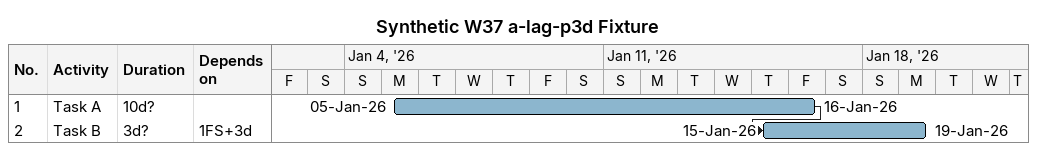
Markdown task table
Synthetic W37 a-lag-p3d Fixture

| ID | Task | Duration | Start | Finish | Predecessors |
|---|---|---|---|---|---|
| 1 | Task A | 10d? | 2026-01-05 | 2026-01-16 |  |
| 2 | Task B | 3d? | 2026-01-15 | 2026-01-19 | 1FS+3d |
